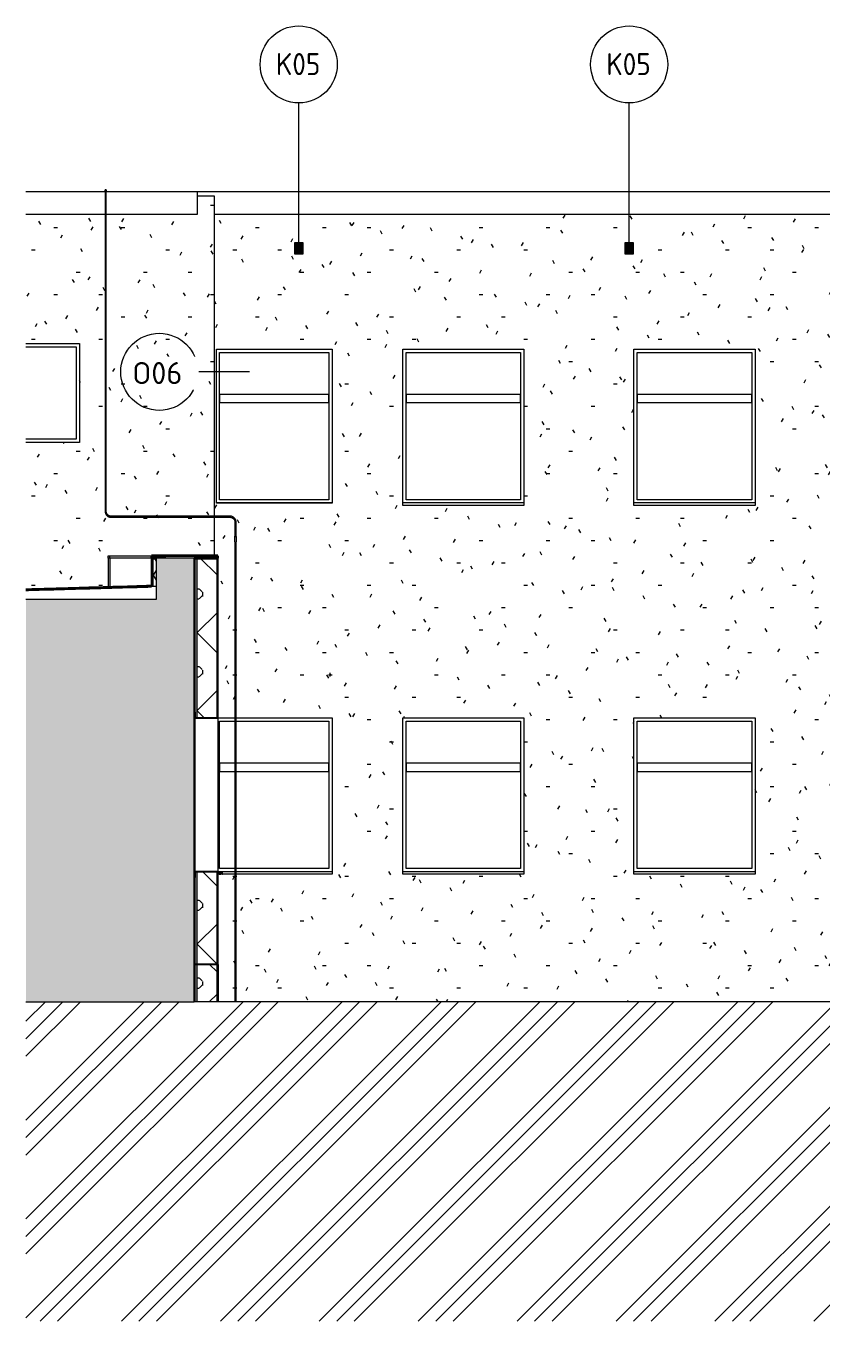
# Model space of a CAD drawing. Header units: millimetres. Extents: x -19993 to 479964, y -45352 to 20466.
# Drawn here: x 131606 to 138826, y -2011 to 9756 of the extents above; entities that cross this region are included whole.
import ezdxf

# ---------------------------------------------------------------- set-up
doc = ezdxf.new("R2010")
doc.units = ezdxf.units.MM
for name, color, linetype, lineweight in [('A-DETL-GENF', 92, 'Continuous', 9), ('A-DETL-THIN', 151, 'Continuous', 9), ('A-GLAZ', 151, 'Continuous', 9), ('A-GLAZ-IDEN', 152, 'Continuous', 9), ('A-ROOF', 132, 'Continuous', 9), ('A-ROOF-OTLN', 132, 'Continuous', 9), ('A-ROOF-PATT', 132, 'Continuous', 35), ('A-WALL', 113, 'Continuous', 9), ('A-WALL-PATT', 111, 'Continuous', 25), ('E-POWR-CNDT', 130, 'Continuous', 9), ('E-POWR-CNTR', 130, 'Continuous', 9), ('E-POWR-DROP', 130, 'Continuous', 9), ('M-EQPM', 50, 'Continuous', 9), ('M-EQPM-IDEN', 50, 'Continuous', 9), ('Q-SPCQ', 91, 'Continuous', 9)]:
    doc.layers.add(name, color=color, linetype=linetype, lineweight=lineweight)
doc.styles.add('ISOCPEUR', font='isocpeur.ttf', dxfattribs={"width": 0.9, "height": 200})
doc.styles.add('ISOCPEUR_2', font='isocpeur.ttf', dxfattribs={"height": 200})
pattern_1 = [(0, (287307.82, 0), (812.8, 203.2), [33.528, -576.072, 33.528, -576.072, -3251.2]), (0, (287307.82, 0), (812.8, 203.2), [-1219.2, 33.528, -1185.672, 33.528, -576.072, -1422.4]), (0, (287307.82, 0), (812.8, 203.2), [-3048, 33.528, -372.872, 33.528, -982.472]), (120, (287612.62, 101.6), (-582.37636, 602.30545), [33.528, -576.072, 33.528, -576.072, -3251.2]), (120, (287612.62, 101.6), (-582.37636, 602.30545), [-1219.2, 33.528, -1185.672, 33.528, -576.072, -1422.4]), (120, (287612.62, 101.6), (-582.37636, 602.30545), [-3048, 33.528, -372.872, 33.528, -982.472]), (240, (287714.22, 508), (-230.42364, -805.50545), [33.528, -576.072, 33.528, -576.072, -3251.2]), (240, (287714.22, 508), (-230.42364, -805.50545), [-1219.2, 33.528, -1185.672, 33.528, -576.072, -1422.4]), (240, (287714.22, 508), (-230.42364, -805.50545), [-3048, 33.528, -372.872, 33.528, -982.472])]

# ---------------------------------------------------------------- blocks, each defined once
blk = doc.blocks.new('OKNO_1k_nadsvetlik - OKNO_1k_nadsvetlik_1200 x 1500-1969479-VB3-J-Nový')
at = {"layer": 'A-GLAZ'}
for p, q in [((-67417, 2100), (-67417, 3440)), ((-67417, 3440), (-66377, 3440)), ((-66377, 3440), (-66377, 2100)), ((-67417, 3060), (-66377, 3060)), ((-67417, 3060), (-67417, 2980)), ((-66377, 2980), (-66377, 3060)), ((-66377, 2980), (-67417, 2980)), ((-66377, 2100), (-67417, 2100))]:
    blk.add_line(p, q, dxfattribs=at)
blk = doc.blocks.new('parapet_ext - parapet_ext-1802071-VB3-J-Nový')
at = {"layer": 'Q-SPCQ'}
for p, q in [((-67447, 2050), (-67447, 2072)), ((-66347, 2072), (-67447, 2072)), ((-66347, 2050), (-67447, 2050)), ((-66347, 2072), (-66347, 2050))]:
    blk.add_line(p, q, dxfattribs=at)
blk = doc.blocks.new('OKNO_1k_nadsvetlik - OKNO_1k_nadsvetlik_1150 x 1500-2031593-VB3-J-Nový')
at = {"layer": 'A-GLAZ'}
for p, q in [((-71209, 2100), (-71209, 3440)), ((-71209, 3440), (-71070, 3440)), ((-71060, 3440), (-70219, 3440)), ((-70219, 3440), (-70219, 2100)), ((-71209, 3060), (-71070, 3060)), ((-71209, 3060), (-71209, 2980)), ((-71060, 3060), (-70219, 3060)), ((-70219, 2980), (-70219, 3060)), ((-71070, 2980), (-71209, 2980)), ((-70219, 2980), (-71060, 2980)), ((-71070, 2100), (-71209, 2100)), ((-70219, 2100), (-71060, 2100))]:
    blk.add_line(p, q, dxfattribs=at)
blk = doc.blocks.new('parapet_ext - parapet_ext-2031592-VB3-J-Nový')
at = {"layer": 'Q-SPCQ'}
for p, q in [((-71215, 2050), (-71225, 2050)), ((-71203, 2050), (-71208, 2050)), ((-71187, 2050), (-71197, 2050)), ((-71070, 2072), (-71183, 2072)), ((-71070, 2050), (-71183, 2050)), ((-70189, 2072), (-71060, 2072)), ((-70189, 2050), (-71060, 2050)), ((-70189, 2072), (-70189, 2050))]:
    blk.add_line(p, q, dxfattribs=at)
blk = doc.blocks.new('parapet_ext - parapet_ext-1802137-VB3-J-Nový')
at = {"layer": 'Q-SPCQ'}
for p, q in [((-71215, 2050), (-71215, 2070)), ((-71215, 2050), (-71210, 2050)), ((-71210, 2070), (-71210, 2050)), ((-71210, 2050), (-71208, 2050)), ((-71208, 2050), (-71208, 2070))]:
    blk.add_line(p, q, dxfattribs=at)
blk = doc.blocks.new('parapet_ext - parapet_ext-V18-VB3-J-Nový')
at = {"layer": 'Q-SPCQ'}
for p, q in [((-71203, 2050), (-71203, 2070)), ((-71203, 2050), (-71199, 2050)), ((-71199, 2070), (-71199, 2050)), ((-71199, 2050), (-71197, 2050)), ((-71197, 2050), (-71197, 2070))]:
    blk.add_line(p, q, dxfattribs=at)
blk = doc.blocks.new('OKNO_1k_nadsvetlik - OKNO_1k_nadsvetlik_1000 x 1500-1969475-VB3-J-Nový')
at = {"layer": 'A-GLAZ'}
h = blk.add_hatch(dxfattribs=at)
h.set_pattern_fill('FP_53', color=256, style=0, pattern_type=2)
h.set_pattern_definition([(0, (82733.43, 0), (150, 86.6), [100, -200]), (60, (82833.43, 0), (0.0022, 173.20381), [100, -200]), (300, (82833.43, 0), (149.9978, -86.60381), [100, -200])])
h.paths.add_polyline_path([(-71432, 2020), (-71432, 2070), (-71442, 2070), (-71442, 2020)])
h.paths.add_polyline_path([(-71442, 3470), (-71432, 3470), (-71432, 3520), (-71442, 3520), (-71442, 3510)])
at = {"layer": 'A-GLAZ', "lineweight": 25}
for p, q in [((-71432, 3520), (-71442, 3520)), ((-71442, 3470), (-71432, 3470)), ((-71432, 3470), (-71432, 3520)), ((-71432, 2070), (-71442, 2070)), ((-71442, 2020), (-71432, 2020)), ((-71432, 2020), (-71432, 2070))]:
    blk.add_line(p, q, dxfattribs=at)
at = {"layer": 'A-GLAZ'}
blk.add_line((-71434, 3470), (-71434, 2072), dxfattribs=at)
blk = doc.blocks.new('parapet_ext - parapet_ext-V19-VB3-J-Nový')
at = {"layer": 'Q-SPCQ'}
for p, q in [((-71183, 2072), (-71442, 2072)), ((-71442, 2070), (-71185, 2070)), ((-71187, 2050), (-71187, 2070)), ((-71187, 2050), (-71185, 2050)), ((-71185, 2070), (-71185, 2050)), ((-71185, 2050), (-71183, 2050)), ((-71183, 2050), (-71183, 2072))]:
    blk.add_line(p, q, dxfattribs=at)
blk = doc.blocks.new('DPS_vetrání_nová - Typ 1-V21-VB3-J-Nový')
at = {"layer": 'M-EQPM', "color": 11}
for p, q in [((-55531, 7786), (-55531, 7686)), ((-55451, 7786), (-55531, 7786)), ((-55526, 7691), (-55526, 7781)), ((-55526, 7781), (-55456, 7781)), ((-55526, 7776), (-55456, 7776)), ((-55526, 7767), (-55456, 7767)), ((-55456, 7781), (-55456, 7691)), ((-55451, 7686), (-55451, 7786)), ((-55531, 7686), (-55451, 7686)), ((-55526, 7758), (-55456, 7758)), ((-55526, 7749), (-55456, 7749)), ((-55526, 7740), (-55456, 7740)), ((-55526, 7732), (-55456, 7732)), ((-55526, 7723), (-55456, 7723)), ((-55526, 7714), (-55456, 7714)), ((-55526, 7705), (-55456, 7705)), ((-55526, 7696), (-55456, 7696)), ((-55456, 7691), (-55526, 7691))]:
    blk.add_line(p, q, dxfattribs=at)
blk = doc.blocks.new('OKNO_1k - OKNO_1k_900x1000-2034294-VB3-J-Nový')
at = {"layer": 'A-GLAZ'}
for p, q in [((-72969, 6840), (-72513, 6840)), ((-72513, 6840), (-72513, 6000)), ((-72513, 6000), (-72969, 6000))]:
    blk.add_line(p, q, dxfattribs=at)
blk = doc.blocks.new('parapet_ext - parapet_ext-V22-VB3-J-Nový')
at = {"layer": 'Q-SPCQ'}
blk.add_line((-72483, 5972), (-72969, 5972), dxfattribs=at)
blk = doc.blocks.new('OKNO_1k_nadsvetlik - OKNO_1k_nadsvetlik_1150 x 1500-2031590-VB3-J-Nový')
at = {"layer": 'A-GLAZ', "color": 11}
for p, q in [((-71209, 5450), (-71209, 6790)), ((-71209, 6790), (-70219, 6790)), ((-70219, 6790), (-70219, 5450)), ((-71209, 6410), (-70219, 6410)), ((-71209, 6410), (-71209, 6330)), ((-70219, 6330), (-70219, 6410)), ((-70219, 6330), (-71209, 6330)), ((-70219, 5450), (-71209, 5450))]:
    blk.add_line(p, q, dxfattribs=at)
blk = doc.blocks.new('parapet_ext - parapet_ext-V23-VB3-J-Nový')
at = {"layer": 'Q-SPCQ', "color": 11}
blk.add_line((-70189, 5422), (-71239, 5422), dxfattribs=at)
blk = doc.blocks.new('Popiska mechanické zařízení - Popiska okna_Bublina-1428144-VB3-J-Nový')
at = {"layer": 'M-EQPM-IDEN'}
blk.add_circle((-70491, 9406), 350, dxfattribs=at)
blk = doc.blocks.new('Popisek okna_oznaceni - Popisek okna_oznaceni-1865439-VB3-J-Nový')
at = {"layer": 'A-GLAZ-IDEN'}
blk.add_circle((-71757, 6613), 350, dxfattribs=at)

msp = doc.modelspace()

# ---------------------------------------------------------------- hatches: boundary and pattern name
at = {"layer": 'A-DETL-GENF'}
msp.add_hatch(color=9, dxfattribs=at).paths.add_polyline_path([(133132, 890), (133132, 4920), (132787, 4920), (132787, 4544), (131606, 4544), (131606, 890), (132906, 890)])
h = msp.add_hatch(dxfattribs=at)
h.set_pattern_fill('FP_64', style=0, pattern_type=2)
h.set_pattern_definition([(45, (287307.8, 0), (-449.0128, 449.0128), []), (45, (287466.6, 0), (0, 898.0256), []), (45, (287149.1, 0), (0, 898.0256), [])])
h.paths.add_polyline_path([(131606, -2011), (159336, -2011), (159336, 890), (131606, 890), (131606, -303)])
at = {"layer": 'A-ROOF-PATT', "lineweight": 9}
h = msp.add_hatch(dxfattribs=at)
h.set_pattern_fill('FP_32', color=11, style=0, pattern_type=2)
h.set_pattern_definition([(270, (128768.1, 4940), (1270, 8e-14), []), (270, (128778.3, 4940), (1270, 8e-14), []), (270, (128788.4, 4940), (1270, 8e-14), []), (270, (128798.6, 4940), (1270, 8e-14), []), (270, (128808.8, 4940), (1270, 8e-14), []), (270, (128818.9, 4940), (1270, 8e-14), []), (270, (128829.1, 4940), (1270, 8e-14), []), (270, (128839.2, 4940), (1270, 8e-14), []), (270, (128849.4, 4940), (1270, 8e-14), []), (270, (128859.6, 4940), (1270, 8e-14), []), (270, (128869.7, 4940), (1270, 8e-14), []), (270, (128879.9, 4940), (1270, 8e-14), []), (270, (128890, 4940), (1270, 8e-14), []), (270, (128900.2, 4940), (1270, 8e-14), []), (270, (128910.4, 4940), (1270, 8e-14), []), (270, (128920.5, 4940), (1270, 8e-14), []), (270, (128930.7, 4940), (1270, 8e-14), []), (270, (128940.8, 4940), (1270, 8e-14), []), (270, (128951, 4940), (1270, 8e-14), []), (270, (128961.2, 4940), (1270, 8e-14), []), (270, (128971.3, 4940), (1270, 8e-14), []), (270, (128981.5, 4940), (1270, 8e-14), []), (270, (128991.6, 4940), (1270, 8e-14), []), (270, (129001.8, 4940), (1270, 8e-14), []), (270, (129012, 4940), (1270, 8e-14), []), (270, (129022.1, 4940), (1270, 8e-14), []), (270, (129032.3, 4940), (1270, 8e-14), []), (270, (129042.4, 4940), (1270, 8e-14), []), (270, (129052.6, 4940), (1270, 8e-14), []), (270, (129062.8, 4940), (1270, 8e-14), []), (270, (129403.1, 4940), (1270, 8e-14), []), (270, (129413.3, 4940), (1270, 8e-14), []), (270, (129423.4, 4940), (1270, 8e-14), []), (270, (129433.6, 4940), (1270, 8e-14), []), (270, (129443.8, 4940), (1270, 8e-14), []), (270, (129453.9, 4940), (1270, 8e-14), []), (270, (129464.1, 4940), (1270, 8e-14), []), (270, (129474.2, 4940), (1270, 8e-14), []), (270, (129484.4, 4940), (1270, 8e-14), []), (270, (129494.6, 4940), (1270, 8e-14), []), (270, (129504.7, 4940), (1270, 8e-14), []), (270, (129514.9, 4940), (1270, 8e-14), []), (270, (129525, 4940), (1270, 8e-14), []), (270, (129535.2, 4940), (1270, 8e-14), []), (270, (129545.4, 4940), (1270, 8e-14), []), (270, (129555.5, 4940), (1270, 8e-14), []), (270, (129565.7, 4940), (1270, 8e-14), []), (270, (129575.8, 4940), (1270, 8e-14), []), (270, (129586, 4940), (1270, 8e-14), []), (270, (129596.2, 4940), (1270, 8e-14), []), (270, (129606.3, 4940), (1270, 8e-14), []), (270, (129616.5, 4940), (1270, 8e-14), []), (270, (129626.6, 4940), (1270, 8e-14), []), (270, (129636.8, 4940), (1270, 8e-14), []), (270, (129647, 4940), (1270, 8e-14), []), (270, (129657.1, 4940), (1270, 8e-14), []), (270, (129667.3, 4940), (1270, 8e-14), []), (270, (129677.4, 4940), (1270, 8e-14), []), (270, (129687.6, 4940), (1270, 8e-14), []), (270, (129697.8, 4940), (1270, 8e-14), [])])
h.paths.add_polyline_path([(132906, 4920), (133349, 4920), (133349, 4940), (132746, 4940), (132746, 4920), (132797, 4920)])
h = msp.add_hatch(dxfattribs=at)
h.set_pattern_fill('FP_56', color=256, style=0, pattern_type=2)
h.set_pattern_definition([(91.38, (132156.8, 4647.2), (-1269.6, -30.5), []), (91.38, (132146.7, 4646.9), (-1269.6, -30.5), []), (91.38, (132136.5, 4646.7), (-1269.6, -30.5), []), (91.38, (132126.3, 4646.4), (-1269.6, -30.5), []), (91.38, (132116.2, 4646.2), (-1269.6, -30.5), []), (91.38, (132106, 4646), (-1269.6, -30.5), []), (91.38, (132095.9, 4645.7), (-1269.6, -30.5), []), (91.38, (132085.7, 4645.5), (-1269.6, -30.5), []), (91.38, (132075.6, 4645.2), (-1269.6, -30.5), []), (91.38, (132065.4, 4645), (-1269.6, -30.5), []), (91.38, (132055.2, 4644.7), (-1269.6, -30.5), []), (91.38, (132045.1, 4644.5), (-1269.6, -30.5), []), (91.38, (132034.9, 4644.2), (-1269.6, -30.5), []), (91.38, (132024.8, 4644), (-1269.6, -30.5), []), (91.38, (132014.6, 4643.7), (-1269.6, -30.5), []), (91.38, (132004.5, 4643.5), (-1269.6, -30.5), []), (91.38, (131994.3, 4643.3), (-1269.6, -30.5), []), (91.38, (131984.1, 4643), (-1269.6, -30.5), []), (91.38, (131974, 4642.8), (-1269.6, -30.5), []), (91.38, (131963.8, 4642.5), (-1269.6, -30.5), []), (91.38, (131953.7, 4642.3), (-1269.6, -30.5), []), (91.38, (131943.5, 4642), (-1269.6, -30.5), []), (91.38, (131933.4, 4641.8), (-1269.6, -30.5), []), (91.38, (131923.2, 4641.6), (-1269.6, -30.5), []), (91.38, (131913, 4641.3), (-1269.6, -30.5), []), (91.38, (131902.9, 4641), (-1269.6, -30.5), []), (91.38, (131892.7, 4640.8), (-1269.6, -30.5), []), (91.38, (131882.6, 4640.6), (-1269.6, -30.5), []), (91.38, (131872.4, 4640.3), (-1269.6, -30.5), []), (91.38, (131862.3, 4640.1), (-1269.6, -30.5), []), (91.38, (131522, 4631.9), (-1269.6, -30.5), []), (91.38, (131511.8, 4631.7), (-1269.6, -30.5), []), (91.38, (131501.7, 4631.4), (-1269.6, -30.5), []), (91.38, (131491.5, 4631.2), (-1269.6, -30.5), []), (91.38, (131481.4, 4631), (-1269.6, -30.5), []), (91.38, (131471.2, 4630.7), (-1269.6, -30.5), []), (91.38, (131461, 4630.5), (-1269.6, -30.5), []), (91.38, (131450.9, 4630.2), (-1269.6, -30.5), []), (91.38, (131440.7, 4630), (-1269.6, -30.5), []), (91.38, (131430.6, 4629.7), (-1269.6, -30.5), []), (91.38, (131420.4, 4629.5), (-1269.6, -30.5), []), (91.38, (131410.3, 4629.2), (-1269.6, -30.5), []), (91.38, (131400.1, 4629), (-1269.6, -30.5), []), (91.38, (131390, 4628.7), (-1269.6, -30.5), []), (91.38, (131379.8, 4628.5), (-1269.6, -30.5), []), (91.38, (131369.6, 4628.3), (-1269.6, -30.5), []), (91.38, (131359.5, 4628), (-1269.6, -30.5), []), (91.38, (131349.3, 4627.8), (-1269.6, -30.5), []), (91.38, (131339.2, 4627.5), (-1269.6, -30.5), []), (91.38, (131329, 4627.3), (-1269.6, -30.5), []), (91.38, (131318.8, 4627), (-1269.6, -30.5), []), (91.38, (131308.7, 4626.8), (-1269.6, -30.5), []), (91.38, (131298.5, 4626.5), (-1269.6, -30.5), []), (91.38, (131288.4, 4626.3), (-1269.6, -30.5), []), (91.38, (131278.2, 4626), (-1269.6, -30.5), []), (91.38, (131268.1, 4625.8), (-1269.6, -30.5), []), (91.38, (131257.9, 4625.6), (-1269.6, -30.5), []), (91.38, (131247.8, 4625.3), (-1269.6, -30.5), []), (91.38, (131237.6, 4625.1), (-1269.6, -30.5), []), (91.38, (131227.4, 4624.8), (-1269.6, -30.5), [])])
h.paths.add_polyline_path([(131606, 4624), (131694, 4626), (132746, 4656), (132746, 4666), (132039, 4646), (131606, 4634), (131606, 4627)])
at = {"layer": 'A-WALL-PATT', "lineweight": 9}
h = msp.add_hatch(dxfattribs=at)
h.set_pattern_fill('FP_59', color=11, style=0, pattern_type=2)
h.set_pattern_definition(pattern_1)
h.paths.add_polyline_path([(131694, 4666), (132353, 4666), (132353, 4940), (133317, 4940), (133317, 5292), (132380, 5292), (132358, 5296), (132339, 5310), (132328, 5328), (132325, 5347), (132325, 8046), (131606, 8046), (131606, 6870), (132091, 6870), (132091, 5970), (131606, 5970), (131606, 4666)])
h.paths.add_polyline_path([(132380, 5302), (132380, 5302), (133317, 5302), (133317, 8210), (133165, 8210), (133164, 8049), (133162, 8046), (133158, 8046), (132335, 8046), (132335, 5343), (132342, 5322), (132359, 5307), (132379, 5302)])
h = msp.add_hatch(dxfattribs=at)
h.set_pattern_fill('FP_59', color=11, style=0, pattern_type=2)
h.set_pattern_definition(pattern_1)
h.paths.add_polyline_path([(144171, 4220), (151291, 4220), (151291, 8046), (133317, 8046), (133317, 5302), (133459, 5301), (133481, 5297), (133500, 5283), (133511, 5265), (133514, 5247), (133514, 5117), (133513, 5116), (133514, 5115), (133514, 5100), (133514, 5012), (133514, 4220), (143738, 4220)])
h.paths.add_polyline_path([(133447, 4220), (133504, 4220), (133506, 5115), (133506, 5116), (133506, 5116), (133505, 5121), (133505, 5131), (133505, 5149), (133505, 5214), (133504, 5214), (133504, 5250), (133497, 5271), (133480, 5286), (133459, 5292), (133317, 5292), (133318, 4940), (133349, 4940), (133349, 4220)])
h.paths.add_polyline_path([(144344, 4251), (144323, 4253), (144304, 4261), (144288, 4274), (144275, 4290), (144267, 4309), (144264, 4330), (144267, 4351), (144276, 4371), (144288, 4386), (144304, 4399), (144323, 4407), (144344, 4409), (144364, 4407), (144384, 4399), (144402, 4383), (144413, 4370), (144421, 4351), (144423, 4330), (144421, 4309), (144411, 4289), (144400, 4274), (144384, 4261), (144364, 4253)])
h.paths.add_polyline_path([(144401, 4421), (144347, 4436), (144347, 4426), (144287, 4426), (144287, 4466), (144347, 4466), (144347, 4456), (144401, 4471), (144401, 4436)])
h.paths.add_polyline_path([(133514, 5070), (133514, 5070), (133514, 5071)])
h.paths.add_polyline_path([(133509, 5112), (133511, 5115), (133508, 5115), (133509, 5112)])
h.paths.add_polyline_path([(133505, 5247), (133505, 5247), (133505, 5247)])
h.paths.add_polyline_path([(137127, 5400), (137127, 6820), (138227, 6820), (138227, 5400), (138145, 5400)])
h.paths.add_polyline_path([(142427, 5400), (141327, 5400), (141327, 6820), (142427, 6820), (142427, 5420)])
h.paths.add_polyline_path([(135027, 5400), (135027, 6820), (136127, 6820), (136127, 5400), (135072, 5400)])
h.paths.add_polyline_path([(140327, 5400), (139227, 5400), (139227, 6820), (140327, 6820), (140327, 5420)])
h.paths.add_polyline_path([(143175, 5400), (143175, 6820), (144275, 6820), (144275, 5400), (143310, 5400)])
h.paths.add_polyline_path([(147377, 5400), (147377, 6820), (148477, 6820), (148477, 5400), (147442, 5400)])
h.paths.add_polyline_path([(145277, 5400), (145277, 6820), (146377, 6820), (146377, 5400), (145377, 5400)])
h.paths.add_polyline_path([(149138, 5400), (149138, 6820), (150238, 6820), (150238, 5400), (149173, 5400)])
h.paths.add_polyline_path([(133556, 5420), (133335, 5420), (133335, 6820), (134385, 6820), (134385, 5420), (133772, 5420)])
h.paths.add_polyline_path([(143077, 7686), (143043, 7686), (143043, 7786), (143123, 7786), (143123, 7686), (143080, 7686)])
h.paths.add_polyline_path([(146045, 7686), (146043, 7686), (146043, 7786), (146123, 7786), (146123, 7686), (146062, 7686)])
h.paths.add_polyline_path([(134064, 7686), (134043, 7686), (134043, 7786), (134123, 7786), (134123, 7686), (134072, 7686)])
h.paths.add_polyline_path([(149062, 7686), (149043, 7686), (149043, 7786), (149123, 7786), (149123, 7686), (149064, 7686)])
h.paths.add_polyline_path([(140043, 7686), (140043, 7786), (140123, 7786), (140123, 7686), (140055, 7686)])
h.paths.add_polyline_path([(137043, 7686), (137043, 7786), (137123, 7786), (137123, 7686), (137062, 7686)])
h = msp.add_hatch(dxfattribs=at)
h.set_pattern_fill('FP_57', color=256, style=0, pattern_type=2)
h.set_pattern_definition([(360, (132746.1, 3862.9), (2e-12, 1270), []), (360, (132746.1, 3873), (2e-12, 1270), []), (360, (132746.1, 3883.2), (2e-12, 1270), []), (360, (132746.1, 3893.4), (2e-12, 1270), []), (360, (132746.1, 3903.5), (2e-12, 1270), []), (360, (132746.1, 3913.7), (2e-12, 1270), []), (360, (132746.1, 3923.9), (2e-12, 1270), []), (360, (132746.1, 3934), (2e-12, 1270), []), (360, (132746.1, 3944.2), (2e-12, 1270), []), (360, (132746.1, 3954.3), (2e-12, 1270), []), (360, (132746.1, 3964.5), (2e-12, 1270), []), (360, (132746.1, 3974.7), (2e-12, 1270), []), (360, (132746.1, 3984.8), (2e-12, 1270), []), (360, (132746.1, 3995), (2e-12, 1270), []), (360, (132746.1, 4005.1), (2e-12, 1270), []), (360, (132746.1, 4015.3), (2e-12, 1270), []), (360, (132746.1, 4025.5), (2e-12, 1270), []), (360, (132746.1, 4035.6), (2e-12, 1270), []), (360, (132746.1, 4045.8), (2e-12, 1270), []), (360, (132746.1, 4056), (2e-12, 1270), []), (360, (132746.1, 4066.1), (2e-12, 1270), []), (360, (132746.1, 4076.3), (2e-12, 1270), []), (360, (132746.1, 4086.4), (2e-12, 1270), []), (360, (132746.1, 4096.6), (2e-12, 1270), []), (360, (132746.1, 4106.7), (2e-12, 1270), []), (360, (132746.1, 4116.9), (2e-12, 1270), []), (360, (132746.1, 4127), (2e-12, 1270), []), (360, (132746.1, 4137.2), (2e-12, 1270), []), (360, (132746.1, 4147.4), (2e-12, 1270), []), (360, (132746.1, 4157.5), (2e-12, 1270), []), (360, (132746.1, 4497.9), (2e-12, 1270), []), (360, (132746.1, 4508), (2e-12, 1270), []), (360, (132746.1, 4518.2), (2e-12, 1270), []), (360, (132746.1, 4528.4), (2e-12, 1270), []), (360, (132746.1, 4538.5), (2e-12, 1270), []), (360, (132746.1, 4548.7), (2e-12, 1270), []), (360, (132746.1, 4558.9), (2e-12, 1270), []), (360, (132746.1, 4569), (2e-12, 1270), []), (360, (132746.1, 4579.2), (2e-12, 1270), []), (360, (132746.1, 4589.3), (2e-12, 1270), []), (360, (132746.1, 4599.5), (2e-12, 1270), []), (360, (132746.1, 4609.7), (2e-12, 1270), []), (360, (132746.1, 4619.8), (2e-12, 1270), []), (360, (132746.1, 4630), (2e-12, 1270), []), (360, (132746.1, 4640.1), (2e-12, 1270), []), (360, (132746.1, 4650.3), (2e-12, 1270), []), (360, (132746.1, 4660.5), (2e-12, 1270), []), (360, (132746.1, 4670.6), (2e-12, 1270), []), (360, (132746.1, 4680.8), (2e-12, 1270), []), (360, (132746.1, 4691), (2e-12, 1270), []), (360, (132746.1, 4701.1), (2e-12, 1270), []), (360, (132746.1, 4711.3), (2e-12, 1270), []), (360, (132746.1, 4721.4), (2e-12, 1270), []), (360, (132746.1, 4731.6), (2e-12, 1270), []), (360, (132746.1, 4741.7), (2e-12, 1270), []), (360, (132746.1, 4751.9), (2e-12, 1270), []), (360, (132746.1, 4762), (2e-12, 1270), []), (360, (132746.1, 4772.2), (2e-12, 1270), []), (360, (132746.1, 4782.4), (2e-12, 1270), []), (360, (132746.1, 4792.5), (2e-12, 1270), [])])
h.paths.add_polyline_path([(132746, 4666), (132761, 4667), (132761, 4920), (132746, 4920), (132746, 4823)])
h = msp.add_hatch(dxfattribs=at)
h.set_pattern_fill('FP_54', color=256, style=0, pattern_type=2)
h.set_pattern_definition([(0, (287307.82, 0), (150, 86.6), [100, -200]), (60, (287407.82, 0), (0.0022, 173.20381), [100, -200]), (300, (287407.82, 0), (149.9978, -86.60381), [100, -200])])
h.paths.add_polyline_path([(132761, 4667), (132787, 4668), (132787, 4920), (132761, 4920), (132761, 4823)])
h = msp.add_hatch(dxfattribs=at)
h.set_pattern_fill('FP_62', color=256, angle=-45, style=0, pattern_type=2)
h.set_pattern_definition([(45, (287307.8, -4e-10), (-359.2102, 359.2102), []), (45, (287451.5, -4e-10), (-359.2102, 359.2102), []), (45, (287738.9, -4e-10), (-215.5261, 502.8943), [203.2, -101.6, 3.353, -98.247])])
h.paths.add_polyline_path([(133132, 890), (133141, 890), (133141, 2020), (133132, 2020), (133132, 979)])
h.paths.add_polyline_path([(133132, 3520), (133141, 3520), (133141, 4920), (133132, 4920), (133132, 3541)])
at = {"layer": 'A-WALL-PATT'}
h = msp.add_hatch(color=11, dxfattribs=at)
h.paths.add_polyline_path([(133161, 1230), (133161, 2070), (133141, 2070), (133141, 1230)])
h.paths.add_polyline_path([(133141, 3470), (133161, 3470), (133161, 4920), (133141, 4920), (133141, 3520)])
at = {"layer": 'A-WALL-PATT', "lineweight": 9}
h = msp.add_hatch(dxfattribs=at)
h.set_pattern_fill('FP_52', color=11, style=0, pattern_type=2)
h.set_pattern_definition([(45, (287307.8, 0), (0, 707.1054), []), (315, (287307.8, 0), (707.1054, 0), []), (270, (287615.2, 19.13), (353.543, -353.543), [38.278, -668.833]), (270, (287707.57, 19.13), (353.543, -353.543), [38.278, -668.833]), (0, (287640.97, 46.2), (353.543, 353.543), [38.278, -668.833]), (0, (287640.97, -46.2), (353.543, 353.543), [38.278, -668.833]), (45, (287615.2, 19.13), (0, 707.1054), [38.278, -461.721]), (45, (287680.5, -46.2), (0, 707.1054), [38.278, -461.721]), (315, (287680.5, 46.2), (707.1054, 0), [38.278, -461.721]), (315, (287615.2, -19.13), (707.1054, 0), [38.278, -461.721])])
h.paths.add_polyline_path([(133339, 1230), (133341, 1230), (133341, 2070), (133161, 2070), (133161, 1230)])
h.paths.add_polyline_path([(133231, 3470), (133341, 3470), (133341, 4920), (133161, 4920), (133161, 3470)])
h = msp.add_hatch(dxfattribs=at)
h.set_pattern_fill('FP_59', color=11, style=0, pattern_type=2)
h.set_pattern_definition(pattern_1)
h.paths.add_polyline_path([(133514, 890), (144432, 890), (144432, 3654), (144412, 3655), (144412, 3656), (144410, 3657), (144410, 3741), (144412, 3741), (144412, 3976), (150578, 3976), (150578, 4157), (150581, 4159), (150584, 4160), (151283, 4160), (151283, 4220), (133514, 4220), (133514, 3470), (134385, 3470), (134385, 2050), (133514, 2050), (133514, 929)])
h.paths.add_polyline_path([(133504, 890), (133504, 2050), (133349, 2050), (133349, 1230), (133351, 1230), (133351, 890)])
h.paths.add_polyline_path([(144962, 890), (144962, 3070), (146012, 3070), (146012, 890), (147096, 890), (147096, 3420), (144942, 3420), (144942, 890)])
h.paths.add_polyline_path([(143097, 2050), (143097, 3470), (144197, 3470), (144197, 2050), (143120, 2050)])
h.paths.add_polyline_path([(136127, 2050), (135027, 2050), (135027, 3470), (136127, 3470), (136127, 2070)])
h.paths.add_polyline_path([(142005, 2050), (141327, 2050), (141327, 3470), (142427, 3470), (142427, 2050)])
h.paths.add_polyline_path([(138227, 2050), (137127, 2050), (137127, 3470), (138227, 3470), (138227, 2070)])
h.paths.add_polyline_path([(139227, 2050), (139227, 3470), (140327, 3470), (140327, 2050), (139315, 2050)])
h.paths.add_polyline_path([(133349, 3470), (133504, 3470), (133504, 4220), (133349, 4219), (133349, 3541)])
h.paths.add_polyline_path([(134371, 3852), (134364, 3853), (134362, 3855), (134360, 3861), (134362, 3867), (134366, 3870), (134371, 3869), (134373, 3869), (134377, 3863), (134376, 3857)])
at = {"layer": 'A-WALL-PATT'}
msp.add_hatch(color=11, dxfattribs=at).paths.add_polyline_path([(133161, 890), (133161, 1230), (133141, 1230), (133141, 890)])
at = {"layer": 'A-WALL-PATT', "lineweight": 9}
h = msp.add_hatch(dxfattribs=at)
h.set_pattern_fill('FP_60', color=11, style=0, pattern_type=2)
h.set_pattern_definition([(45, (287343.2, -35.36), (0, 707.1054), []), (45, (287626, -318.2), (0, 707.1054), []), (315, (287343.2, 35.36), (707.1054, 0), []), (315, (287626, 318.2), (707.1054, 0), []), (270, (287615.2, 19.13), (353.543, -353.543), [38.278, -668.833]), (270, (287707.57, 19.13), (353.543, -353.543), [38.278, -668.833]), (0, (287640.97, 46.2), (353.543, 353.543), [38.278, -668.833]), (0, (287640.97, -46.2), (353.543, 353.543), [38.278, -668.833]), (45, (287615.2, 19.13), (0, 707.1054), [38.278, -461.721]), (45, (287680.5, -46.2), (0, 707.1054), [38.278, -461.721]), (315, (287680.5, 46.2), (707.1054, 0), [38.278, -461.721]), (315, (287615.2, -19.13), (707.1054, 0), [38.278, -461.721])])
h.paths.add_polyline_path([(133339, 890), (133341, 890), (133341, 1230), (133161, 1230), (133161, 890)])
at = {"layer": 'E-POWR-DROP'}
for color, points in [(11, [(132330, 8259), (132332, 8260), (132334, 8262), (132334, 8266), (132332, 8269), (132328, 8269), (132326, 8268), (132325, 8264), (132326, 8261), (132328, 8260)]), (11, [(133509, 5115), (133512, 5116), (133514, 5117), (133514, 5121), (133512, 5124), (133508, 5125), (133506, 5124), (133504, 5120), (133506, 5116), (133508, 5115)]), (256, [(134371, 3852), (134376, 3857), (134377, 3859), (134377, 3863), (134373, 3869), (134366, 3870), (134362, 3867), (134360, 3861), (134362, 3855), (134364, 3853), (134369, 3853)])]:
    msp.add_hatch(color=color, dxfattribs=at).paths.add_polyline_path(points)

# ---------------------------------------------------------------- linework, layer by layer
at = {"layer": 'A-DETL-THIN'}
for p, q in [((133132, 4920), (132787, 4920)), ((132787, 4920), (132787, 4544)), ((133132, 890), (133132, 4920)), ((132787, 4544), (131606, 4544)), ((131606, 890), (133132, 890)), ((155837, 890), (133132, 890))]:
    msp.add_line(p, q, dxfattribs=at)
at = {"layer": 'A-GLAZ-IDEN'}
msp.add_line((133635, 6613), (133167, 6613), dxfattribs=at)
at = {"layer": 'A-ROOF', "color": 11}
for p, q in [((132353, 4920), (132353, 4940)), ((132353, 4940), (132746, 4940)), ((132369, 4920), (132369, 4940)), ((132743, 4920), (132743, 4940))]:
    msp.add_line(p, q, dxfattribs=at)
at = {"layer": 'A-ROOF', "color": 1, "lineweight": 35}
for p, q in [((133349, 4940), (132746, 4940)), ((132746, 4940), (132746, 4920)), ((132746, 4920), (132787, 4920)), ((133132, 4920), (133349, 4920)), ((133349, 4920), (133349, 4940))]:
    msp.add_line(p, q, dxfattribs=at)
at = {"layer": 'A-ROOF', "lineweight": 35}
msp.add_open_spline([(132746, 4666), (132512, 4659), (132132, 4648), (131752, 4638), (131606, 4634)], degree=3, knots=[0, 0, 0, 0, 0.2222222, 0.3611699, 0.3611699, 0.3611699, 0.3611699], dxfattribs=at)
at = {"layer": 'A-ROOF'}
msp.add_open_spline([(132746, 4656), (132571, 4651), (132220, 4641), (131840, 4630), (131635, 4625), (131606, 4624)], degree=3, knots=[0, 0, 0, 0, 0.1666667, 0.3333333, 0.3612063, 0.3612063, 0.3612063, 0.3612063], dxfattribs=at)
at = {"layer": 'A-ROOF-OTLN', "color": 11}
for p, q in [((132325, 8250), (131606, 8250)), ((151327, 8250), (132334, 8250)), ((133165, 8052), (133165, 8244)), ((131606, 8046), (132325, 8046)), ((132334, 8046), (133159, 8046)), ((133317, 8046), (151327, 8046))]:
    msp.add_line(p, q, dxfattribs=at)
for points, knots in [([(133165, 8244), (133165, 8244), (133164, 8245), (133164, 8246), (133164, 8247), (133163, 8247), (133163, 8248), (133163, 8248), (133162, 8249), (133162, 8249), (133161, 8249), (133161, 8249), (133161, 8250), (133160, 8250), (133160, 8250), (133159, 8250), (133159, 8250), (133159, 8250), (133159, 8250)], [0, 0, 0, 0, 0.125, 0.1875, 0.25, 0.3125, 0.34375, 0.375, 0.4375, 0.5, 0.53125, 0.5625, 0.59375, 0.625, 0.65625, 0.6875, 0.71875, 0.75, 0.75, 0.75, 0.75]), ([(133159, 8046), (133159, 8046), (133159, 8046), (133159, 8046), (133160, 8046), (133160, 8046), (133161, 8046), (133161, 8046), (133161, 8046), (133162, 8046), (133162, 8047), (133162, 8047), (133163, 8047), (133163, 8048), (133163, 8048), (133164, 8049), (133164, 8049), (133164, 8050), (133165, 8051), (133165, 8052)], [0.3333333, 0.3333333, 0.3333333, 0.3333333, 0.3611111, 0.3888889, 0.4166667, 0.4444444, 0.4722222, 0.5, 0.5277778, 0.5555556, 0.5833333, 0.6111111, 0.6666667, 0.6944444, 0.7222222, 0.7777778, 0.8333333, 0.8888889, 1, 1, 1, 1])]:
    msp.add_open_spline(points, degree=3, knots=knots, dxfattribs=at)
at = {"layer": 'A-WALL', "color": 11}
for p, q in [((133317, 8210), (133165, 8210)), ((133317, 5302), (133317, 8210)), ((131606, 6870), (132091, 6870)), ((132091, 6870), (132091, 5970)), ((133335, 5420), (133335, 6820)), ((133335, 6820), (134385, 6820)), ((134385, 6820), (134385, 5420)), ((135027, 5422), (135027, 6820)), ((135027, 6820), (136127, 6820)), ((136127, 6820), (136127, 5422)), ((137127, 5422), (137127, 6820)), ((137127, 6820), (138227, 6820)), ((138227, 6820), (138227, 5422)), ((132091, 5970), (131606, 5970)), ((134385, 5420), (133335, 5420)), ((133317, 4940), (133317, 5292)), ((133140, 2072), (133140, 3470)), ((133348, 3470), (133348, 2072)), ((133349, 3470), (133505, 3470)), ((133514, 3470), (134385, 3470)), ((134385, 3470), (134385, 2072)), ((135027, 2072), (135027, 3470)), ((135027, 3470), (136127, 3470)), ((136127, 3470), (136127, 2072)), ((137127, 2072), (137127, 3470)), ((137127, 3470), (138227, 3470)), ((138227, 3470), (138227, 2072))]:
    msp.add_line(p, q, dxfattribs=at)
at = {"layer": 'A-WALL'}
for p, q in [((132746, 4920), (132353, 4920)), ((132353, 4920), (132353, 4654)), ((132369, 4920), (132369, 4655)), ((132743, 4920), (132743, 4666)), ((132761, 4667), (132761, 4920)), ((132366, 4655), (132366, 4658)), ((132746, 4665), (132787, 4667)), ((132761, 4667), (132787, 4668))]:
    msp.add_line(p, q, dxfattribs=at)
at = {"layer": 'A-WALL', "lineweight": 25}
for p, q in [((132746, 4920), (132746, 4666)), ((133132, 3520), (133141, 3520)), ((133141, 2020), (133132, 2020)), ((133141, 890), (133141, 1230))]:
    msp.add_line(p, q, dxfattribs=at)
at = {"layer": 'A-WALL', "color": 240}
for p, q in [((133141, 4920), (133141, 3520)), ((133161, 3470), (133161, 4920)), ((133341, 3470), (133341, 4920)), ((133346, 3470), (133346, 4920)), ((133141, 2020), (133141, 1230)), ((133161, 890), (133161, 2070)), ((133341, 890), (133341, 2070)), ((133346, 890), (133346, 2070))]:
    msp.add_line(p, q, dxfattribs=at)
at = {"layer": 'A-WALL', "color": 20, "lineweight": 25}
for p, q in [((133349, 3470), (133349, 4920)), ((133141, 3520), (133141, 3470)), ((133141, 3470), (133349, 3470)), ((133141, 2070), (133141, 2020)), ((133349, 2070), (133141, 2070)), ((133349, 1230), (133349, 2070)), ((133351, 1230), (133141, 1230)), ((133351, 890), (133351, 1230))]:
    msp.add_line(p, q, dxfattribs=at)
at = {"layer": 'A-WALL', "flags": 128}
msp.add_lwpolyline([(132746, 4666), (132754, 4666), (132761, 4667)], dxfattribs=at)
at = {"layer": 'E-POWR-CNDT', "color": 11}
for p, q in [((132325, 8244), (132325, 8212)), ((132335, 8212), (132335, 8244)), ((132325, 8212), (132325, 5379)), ((132335, 5379), (132335, 8212)), ((132325, 5379), (132325, 5347)), ((132335, 5347), (132335, 5379)), ((132412, 5302), (132380, 5302)), ((133427, 5302), (132412, 5302)), ((133459, 5302), (133427, 5302)), ((132380, 5292), (132412, 5292)), ((132412, 5292), (133427, 5292)), ((133427, 5292), (133459, 5292)), ((133504, 5247), (133504, 5214)), ((133504, 5214), (133504, 5203)), ((133504, 5203), (133504, 5170)), ((133514, 5214), (133514, 5247)), ((133514, 5203), (133514, 5214)), ((133514, 5170), (133514, 5203)), ((133504, 5070), (133504, 5037)), ((133514, 5037), (133514, 5070)), ((133504, 5037), (133504, 890)), ((133514, 890), (133514, 5037))]:
    msp.add_line(p, q, dxfattribs=at)
at = {"layer": 'E-POWR-CNDT', "color": 11, "flags": 128}
for points in [[(132325, 8263), (132325, 8263), (132325, 8263), (132325, 8262), (132325, 8262), (132325, 8262), (132325, 8261), (132325, 8261), (132325, 8260), (132325, 8260), (132325, 8259), (132325, 8259), (132325, 8258), (132325, 8258), (132325, 8257), (132325, 8256), (132325, 8256), (132325, 8255), (132325, 8254), (132325, 8254), (132325, 8253), (132325, 8252), (132325, 8252), (132325, 8251), (132325, 8250), (132325, 8249), (132325, 8249), (132325, 8248), (132325, 8247), (132325, 8246), (132325, 8245), (132325, 8245), (132325, 8244)], [(132335, 8244), (132335, 8245), (132335, 8246), (132335, 8247), (132335, 8248), (132335, 8248), (132335, 8249), (132335, 8250), (132335, 8251), (132335, 8251), (132335, 8252), (132335, 8253), (132335, 8254), (132335, 8254), (132335, 8255), (132335, 8256), (132335, 8256), (132335, 8257), (132335, 8258), (132335, 8258), (132335, 8259), (132335, 8259), (132335, 8260), (132335, 8260), (132335, 8261), (132335, 8261), (132335, 8262), (132335, 8262), (132335, 8262)], [(132325, 5347), (132325, 5345), (132325, 5342), (132325, 5340), (132325, 5338), (132326, 5336), (132326, 5334), (132327, 5332), (132327, 5329), (132328, 5327), (132329, 5325), (132330, 5323), (132331, 5321), (132332, 5319), (132333, 5318), (132334, 5316), (132335, 5314), (132337, 5312), (132338, 5310), (132340, 5309), (132341, 5307), (132343, 5306), (132345, 5304), (132346, 5303), (132348, 5302), (132350, 5300), (132352, 5299), (132354, 5298), (132356, 5297), (132358, 5296), (132360, 5295), (132362, 5295), (132364, 5294), (132366, 5293), (132368, 5293), (132370, 5293), (132372, 5292), (132375, 5292), (132377, 5292), (132379, 5292), (132380, 5292)], [(132380, 5302), (132378, 5302), (132376, 5302), (132374, 5302), (132372, 5302), (132371, 5303), (132369, 5303), (132367, 5303), (132365, 5304), (132364, 5305), (132362, 5305), (132360, 5306), (132359, 5307), (132357, 5308), (132356, 5309), (132354, 5310), (132353, 5311), (132351, 5312), (132350, 5313), (132349, 5314), (132347, 5315), (132346, 5317), (132345, 5318), (132344, 5319), (132343, 5321), (132342, 5322), (132341, 5324), (132340, 5326), (132339, 5327), (132338, 5329), (132338, 5330), (132337, 5332), (132336, 5334), (132336, 5336), (132336, 5337), (132335, 5339), (132335, 5341), (132335, 5343), (132335, 5344), (132335, 5346), (132335, 5347)], [(133514, 5247), (133514, 5249), (133514, 5251), (133514, 5253), (133514, 5256), (133513, 5258), (133513, 5260), (133512, 5262), (133512, 5264), (133511, 5266), (133510, 5268), (133509, 5270), (133508, 5272), (133507, 5274), (133506, 5276), (133505, 5278), (133504, 5280), (133502, 5281), (133501, 5283), (133499, 5285), (133498, 5286), (133496, 5288), (133494, 5289), (133493, 5290), (133491, 5292), (133489, 5293), (133487, 5294), (133485, 5295), (133483, 5296), (133481, 5297), (133479, 5298), (133477, 5299), (133475, 5299), (133473, 5300), (133471, 5301), (133469, 5301), (133467, 5301), (133464, 5302), (133462, 5302), (133460, 5302), (133459, 5302)], [(133459, 5292), (133461, 5292), (133463, 5292), (133465, 5291), (133467, 5291), (133468, 5291), (133470, 5290), (133472, 5290), (133474, 5289), (133475, 5289), (133477, 5288), (133479, 5287), (133480, 5287), (133482, 5286), (133483, 5285), (133485, 5284), (133486, 5283), (133488, 5282), (133489, 5281), (133490, 5279), (133492, 5278), (133493, 5277), (133494, 5275), (133495, 5274), (133496, 5273), (133497, 5271), (133498, 5270), (133499, 5268), (133500, 5266), (133501, 5265), (133501, 5263), (133502, 5261), (133503, 5260), (133503, 5258), (133503, 5256), (133504, 5254), (133504, 5253), (133504, 5251), (133504, 5249), (133504, 5247), (133504, 5247)], [(133504, 5170), (133504, 5168), (133504, 5166), (133504, 5164), (133504, 5162), (133504, 5160), (133504, 5158), (133504, 5156), (133504, 5154), (133504, 5152), (133504, 5151), (133504, 5149), (133504, 5147), (133504, 5145), (133504, 5143), (133504, 5142), (133504, 5140), (133504, 5139), (133504, 5137), (133504, 5136), (133504, 5134), (133504, 5133), (133504, 5131), (133504, 5130), (133504, 5129), (133504, 5128), (133504, 5127), (133504, 5126), (133504, 5125), (133504, 5124), (133504, 5123), (133504, 5123), (133504, 5122), (133504, 5122), (133504, 5121)], [(133504, 5070), (133504, 5072), (133504, 5074), (133504, 5076), (133504, 5078), (133504, 5080), (133504, 5082), (133504, 5084), (133504, 5086), (133504, 5088), (133504, 5089), (133504, 5091), (133504, 5093), (133504, 5095), (133504, 5097), (133504, 5098), (133504, 5100), (133504, 5101), (133504, 5103), (133504, 5104), (133504, 5106), (133504, 5107), (133504, 5109), (133504, 5110), (133504, 5111), (133504, 5112), (133504, 5113), (133504, 5114), (133504, 5115), (133504, 5116), (133504, 5117), (133504, 5117), (133504, 5118), (133504, 5118), (133504, 5119)], [(133505, 5121), (133505, 5122), (133505, 5122)], [(133514, 5121), (133514, 5122), (133514, 5123), (133514, 5123), (133514, 5124), (133514, 5125), (133514, 5126), (133514, 5127), (133514, 5128), (133514, 5129), (133514, 5130), (133514, 5131), (133514, 5132), (133514, 5134), (133514, 5135), (133514, 5137), (133514, 5138), (133514, 5140), (133514, 5141), (133514, 5143), (133514, 5145), (133514, 5146), (133514, 5148), (133514, 5150), (133514, 5152), (133514, 5154), (133514, 5156), (133514, 5158), (133514, 5160), (133514, 5162), (133514, 5163), (133514, 5165), (133514, 5167), (133514, 5169), (133514, 5170)], [(133514, 5118), (133514, 5117), (133514, 5117), (133514, 5116), (133514, 5115), (133514, 5114), (133514, 5113), (133514, 5112), (133514, 5111), (133514, 5110), (133514, 5109), (133514, 5108), (133514, 5106), (133514, 5105), (133514, 5103), (133514, 5102), (133514, 5100), (133514, 5099), (133514, 5097), (133514, 5095), (133514, 5094), (133514, 5092), (133514, 5090), (133514, 5088), (133514, 5086), (133514, 5084), (133514, 5082), (133514, 5080), (133514, 5078), (133514, 5077), (133514, 5075), (133514, 5073), (133514, 5071), (133514, 5070)]]:
    msp.add_lwpolyline(points, dxfattribs=at)
at = {"layer": 'E-POWR-CNTR', "color": 11}
for p, q in [((132320, 8264), (132340, 8264)), ((132330, 8254), (132330, 8274)), ((132330, 8249), (132330, 8244)), ((133499, 5120), (133519, 5120)), ((133509, 5110), (133509, 5130)), ((133509, 5116), (133509, 5113))]:
    msp.add_line(p, q, dxfattribs=at)
at = {"layer": 'E-POWR-CNTR'}
for p, q in [((134353, 3861), (134385, 3861)), ((134369, 3845), (134369, 3877))]:
    msp.add_line(p, q, dxfattribs=at)
at = {"layer": 'M-EQPM-IDEN'}
for p, q in [((134083, 7786), (134083, 9056)), ((137083, 7786), (137083, 9056))]:
    msp.add_line(p, q, dxfattribs=at)

# ---------------------------------------------------------------- block references
at = {"layer": 'A-GLAZ'}
for name, p in [('OKNO_1k - OKNO_1k_900x1000-2034294-VB3-J-Nový', (204574, 0)), ('OKNO_1k_nadsvetlik - OKNO_1k_nadsvetlik_1200 x 1500-1969479-VB3-J-Nový', (202474, 3350)), ('OKNO_1k_nadsvetlik - OKNO_1k_nadsvetlik_1200 x 1500-1969479-VB3-J-Nový', (204574, 3350)), ('OKNO_1k_nadsvetlik - OKNO_1k_nadsvetlik_1000 x 1500-1969475-VB3-J-Nový', (204574, 0)), ('OKNO_1k_nadsvetlik - OKNO_1k_nadsvetlik_1150 x 1500-2031593-VB3-J-Nový', (204574, 0)), ('OKNO_1k_nadsvetlik - OKNO_1k_nadsvetlik_1200 x 1500-1969479-VB3-J-Nový', (202474, 0)), ('OKNO_1k_nadsvetlik - OKNO_1k_nadsvetlik_1200 x 1500-1969479-VB3-J-Nový', (204574, 0))]:
    msp.add_blockref(name, p, dxfattribs=at)
at = {"layer": 'A-GLAZ', "color": 11}
msp.add_blockref('OKNO_1k_nadsvetlik - OKNO_1k_nadsvetlik_1150 x 1500-2031590-VB3-J-Nový', (204574, 0), dxfattribs=at)
at = {"layer": 'A-GLAZ-IDEN'}
msp.add_blockref('Popisek okna_oznaceni - Popisek okna_oznaceni-1865439-VB3-J-Nový', (204574, 0), dxfattribs=at)
at = {"layer": 'M-EQPM', "color": 11}
for p in [(189574, 0), (192574, 0)]:
    msp.add_blockref('DPS_vetrání_nová - Typ 1-V21-VB3-J-Nový', p, dxfattribs=at)
at = {"layer": 'M-EQPM-IDEN'}
for p in [(204574, 0), (207574, 0)]:
    msp.add_blockref('Popiska mechanické zařízení - Popiska okna_Bublina-1428144-VB3-J-Nový', p, dxfattribs=at)
at = {"layer": 'Q-SPCQ'}
for name, p in [('parapet_ext - parapet_ext-V22-VB3-J-Nový', (204574, 0)), ('parapet_ext - parapet_ext-1802071-VB3-J-Nový', (202474, 3350)), ('parapet_ext - parapet_ext-1802071-VB3-J-Nový', (204574, 3350)), ('parapet_ext - parapet_ext-V19-VB3-J-Nový', (204574, 0)), ('parapet_ext - parapet_ext-2031592-VB3-J-Nový', (204574, 0)), ('parapet_ext - parapet_ext-1802137-VB3-J-Nový', (204574, 0)), ('parapet_ext - parapet_ext-V18-VB3-J-Nový', (204574, 0)), ('parapet_ext - parapet_ext-1802071-VB3-J-Nový', (202474, 0)), ('parapet_ext - parapet_ext-1802071-VB3-J-Nový', (204574, 0))]:
    msp.add_blockref(name, p, dxfattribs=at)
at = {"layer": 'Q-SPCQ', "color": 11}
msp.add_blockref('parapet_ext - parapet_ext-V23-VB3-J-Nový', (204574, 0), dxfattribs=at)

# ---------------------------------------------------------------- texts
at = {"layer": 'M-EQPM-IDEN', "char_height": 200, "width": 497.85, "attachment_point": 1, "style": 'ISOCPEUR'}
for insert in [(133876, 9509), (136876, 9509)]:
    msp.add_mtext('K05', dxfattribs=dict(at, insert=insert))

# ---------------------------------------------------------------- next in the draw order: texts
at = {"layer": 'A-GLAZ-IDEN', "insert": (132572, 6702), "char_height": 200, "width": 553.16, "attachment_point": 1, "style": 'ISOCPEUR_2', "bg_fill": 3, "box_fill_scale": 1.25, "bg_fill_color": 256, "bg_fill_true_color": 13158600, "bg_fill_transparency": 0}
msp.add_mtext('O06', dxfattribs=at)

doc.saveas('drawing.dxf')
